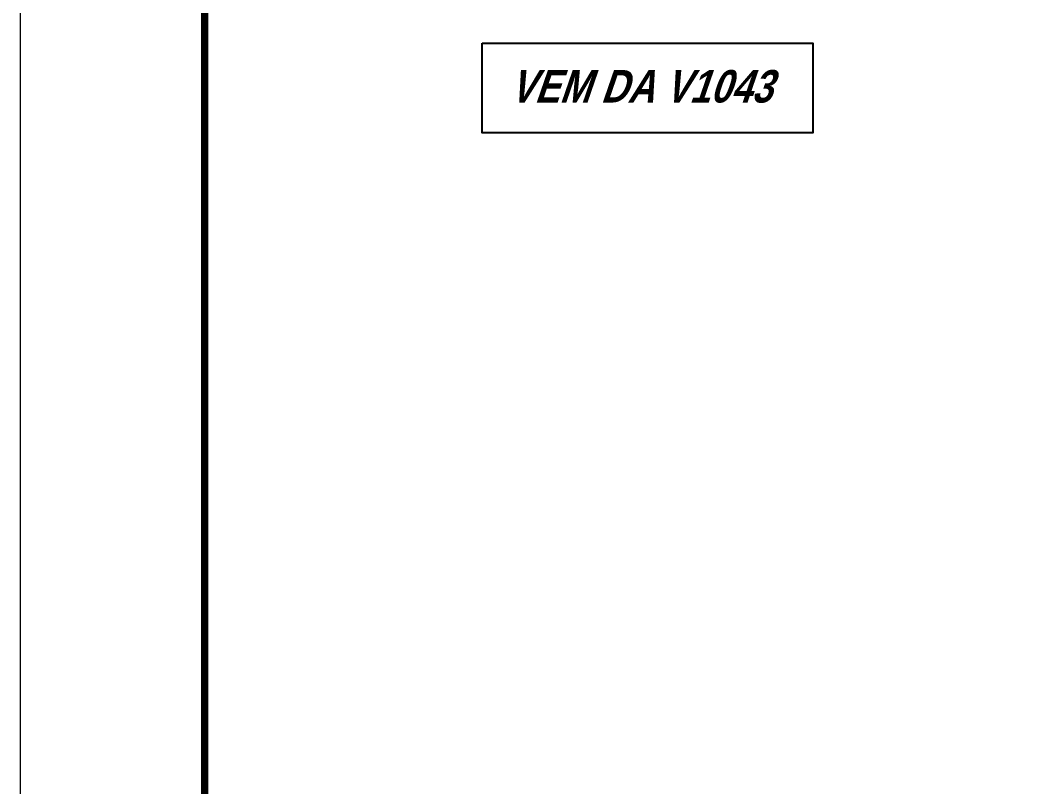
# Model space of a CAD drawing. Extents: x 3309 to 9563, y -2522 to 14608.
# Drawn here: x 3309.4 to 3721.7, y 7092.9 to 7404.7 of the extents above; entities that cross this region are included whole.
import ezdxf

# ---------------------------------------------------------------- set-up
doc = ezdxf.new("R2010")
doc.units = 0
doc.linetypes.add('DASHED', pattern=[0.75, 0.5, -0.25])
doc.layers.add('Folhas', color=255, linetype='Continuous', lineweight=9)
doc.layers.add('SARRAFO DE PRESSAO', color=251, linetype='DASHED', lineweight=9)
doc.layers.add('NOMENCLATURA', color=7, linetype='Continuous')
doc.styles.add('TECNICA', font='techb___.ttf', dxfattribs={"height": 10})

# ---------------------------------------------------------------- blocks, each defined once
blk = doc.blocks.new('9999999999')
at = {"layer": 'Folhas'}
blk.add_lwpolyline([(98138.98, 34190.21), (99623.98, 34190.21), (99623.98, 35240.21), (98138.98, 35240.21)], close=True, dxfattribs=at)
at = {"layer": 'Folhas', "color": 30, "const_width": 3}
blk.add_lwpolyline([(98213.98, 34230.21), (99583.98, 34230.21), (99583.98, 35200.21), (98213.98, 35200.21)], close=True, dxfattribs=at)

msp = doc.modelspace()

# ---------------------------------------------------------------- linework, layer by layer
at = {"layer": 'NOMENCLATURA', "elevation": 0}
msp.add_lwpolyline([(3497.35, 7395.36), (3631.89, 7395.36), (3631.89, 7358.9), (3497.35, 7358.9)], close=True, dxfattribs=at)

# ---------------------------------------------------------------- block references
at = {"layer": 'SARRAFO DE PRESSAO', "color": 6, "linetype": 'ByBlock'}
msp.add_blockref('9999999999', (-94829.61, -27523.8), dxfattribs=at)

# ---------------------------------------------------------------- texts
at = {"layer": 'NOMENCLATURA', "insert": (3561.79, 7384.4), "char_height": 13.2, "width": 300.2766, "attachment_point": 2, "style": 'TECNICA'}
msp.add_mtext('{\\Q19;VEM DA V1043}', dxfattribs=at)

doc.saveas('drawing.dxf')
